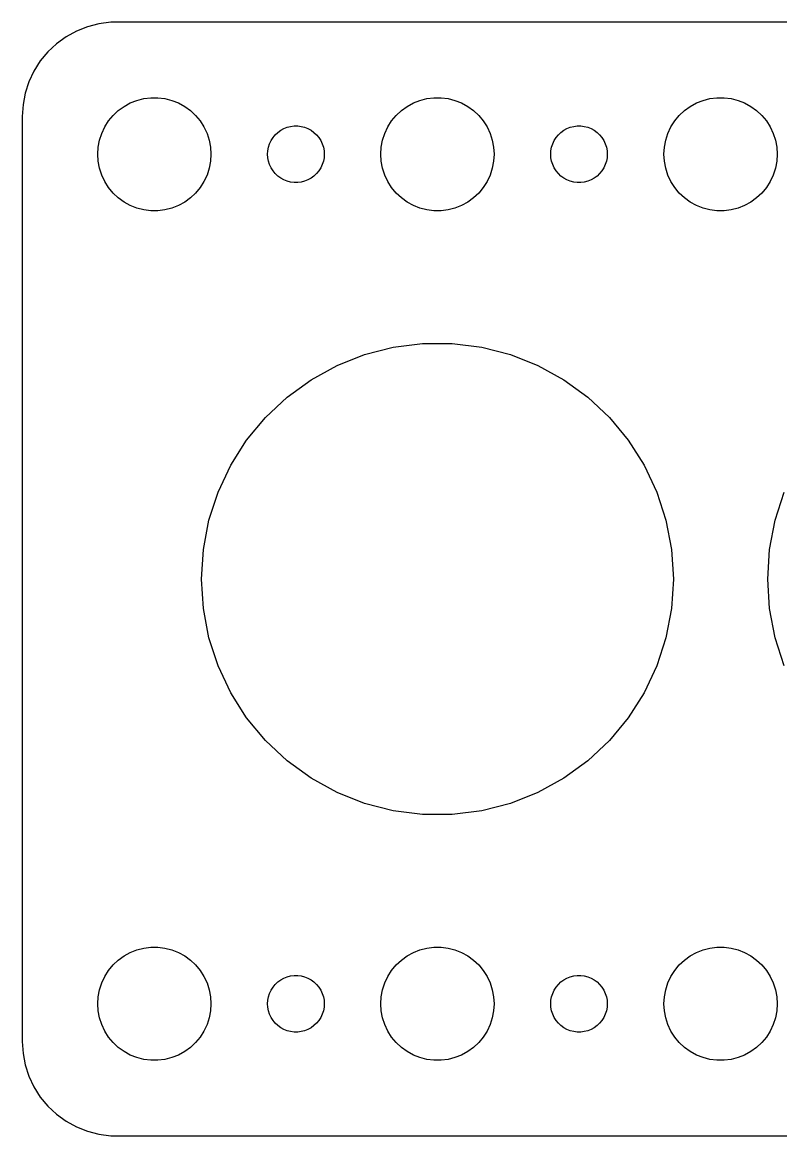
# Model space of a CAD drawing. Header units: metres. Extents: x -82 to 82, y -29 to 29.
# Drawn here: x -82 to -41.8, y -29.5 to 29.5 of the extents above; entities that cross this region are included whole.
import ezdxf

# ---------------------------------------------------------------- set-up
doc = ezdxf.new("R2010")
doc.units = ezdxf.units.M

msp = doc.modelspace()

# ---------------------------------------------------------------- linework, layer by layer
for p, q in [((-77.3139, 29.4901), (-77.9369, 29.4114)), ((77.3139, 29.4901), (-77.3139, 29.4901)), ((-79.1289, 29.0241), (-79.6791, 28.7216)), ((-78.5451, 29.2553), (-79.1289, 29.0241)), ((-77.9369, 29.4114), (-78.5451, 29.2553)), ((-80.1871, 28.3526), (-80.6448, 27.9227)), ((-79.6791, 28.7216), (-80.1871, 28.3526)), ((-80.6448, 27.9227), (-81.0451, 27.4389)), ((-81.0451, 27.4389), (-81.3815, 26.9088)), ((-81.3815, 26.9088), (-81.6489, 26.3406)), ((-81.6489, 26.3406), (-81.8429, 25.7434)), ((-81.8429, 25.7434), (-81.9606, 25.1267)), ((-75.927, 25.3532), (-75.5621, 25.4469)), ((-75.5621, 25.4469), (-75.1884, 25.4941)), ((-75.1884, 25.4941), (-74.8116, 25.4941)), ((-74.8116, 25.4941), (-74.4379, 25.4469)), ((-74.4379, 25.4469), (-74.073, 25.3532)), ((-60.927, 25.3532), (-60.5621, 25.4469)), ((-60.5621, 25.4469), (-60.1884, 25.4941)), ((-60.1884, 25.4941), (-59.8116, 25.4941)), ((-59.8116, 25.4941), (-59.4379, 25.4469)), ((-59.4379, 25.4469), (-59.0729, 25.3532)), ((-45.927, 25.3532), (-45.5621, 25.4469)), ((-45.5621, 25.4469), (-45.1884, 25.4941)), ((-45.1884, 25.4941), (-44.8116, 25.4941)), ((-44.8116, 25.4941), (-44.4379, 25.4469)), ((-44.4379, 25.4469), (-44.0729, 25.3532)), ((-81.9606, 25.1267), (-82, 24.5)), ((-77.1869, 24.5536), (-76.9123, 24.8115)), ((-76.9123, 24.8115), (-76.6075, 25.033)), ((-76.6075, 25.033), (-76.2773, 25.2145)), ((-76.2773, 25.2145), (-75.927, 25.3532)), ((-74.073, 25.3532), (-73.7227, 25.2145)), ((-73.7227, 25.2145), (-73.3925, 25.033)), ((-73.3925, 25.033), (-73.0877, 24.8115)), ((-73.0877, 24.8115), (-72.8131, 24.5536)), ((-62.1869, 24.5536), (-61.9123, 24.8115)), ((-61.9123, 24.8115), (-61.6075, 25.033)), ((-61.6075, 25.033), (-61.2773, 25.2145)), ((-61.2773, 25.2145), (-60.927, 25.3532)), ((-59.0729, 25.3532), (-58.7227, 25.2145)), ((-58.7227, 25.2145), (-58.3925, 25.033)), ((-58.3925, 25.033), (-58.0877, 24.8115)), ((-58.0877, 24.8115), (-57.8131, 24.5536)), ((-47.1869, 24.5536), (-46.9123, 24.8115)), ((-46.9123, 24.8115), (-46.6075, 25.033)), ((-46.6075, 25.033), (-46.2773, 25.2145)), ((-46.2773, 25.2145), (-45.927, 25.3532)), ((-44.0729, 25.3532), (-43.7227, 25.2145)), ((-43.7227, 25.2145), (-43.3925, 25.033)), ((-43.3925, 25.033), (-43.0877, 24.8115)), ((-43.0877, 24.8115), (-42.8131, 24.5536)), ((-82, 24.5), (-82, -24.5)), ((-77.6289, 23.9453), (-77.427, 24.2634)), ((-77.427, 24.2634), (-77.1869, 24.5536)), ((-72.8131, 24.5536), (-72.573, 24.2634)), ((-72.573, 24.2634), (-72.3711, 23.9453)), ((-62.6289, 23.9453), (-62.427, 24.2634)), ((-62.427, 24.2634), (-62.1869, 24.5536)), ((-57.8131, 24.5536), (-57.5729, 24.2634)), ((-57.5729, 24.2634), (-57.3711, 23.9453)), ((-47.6289, 23.9453), (-47.427, 24.2634)), ((-47.427, 24.2634), (-47.1869, 24.5536)), ((-42.8131, 24.5536), (-42.5729, 24.2634)), ((-42.5729, 24.2634), (-42.3711, 23.9453)), ((-77.9057, 23.2461), (-77.7893, 23.6044)), ((-77.7893, 23.6044), (-77.6289, 23.9453)), ((-72.3711, 23.9453), (-72.2107, 23.6044)), ((-72.2107, 23.6044), (-72.0943, 23.2461)), ((-68.5934, 23.5268), (-68.4561, 23.6558)), ((-68.4561, 23.6558), (-68.3037, 23.7665)), ((-68.3037, 23.7665), (-68.1387, 23.8572)), ((-68.1387, 23.8572), (-67.9635, 23.9266)), ((-67.9635, 23.9266), (-67.7811, 23.9734)), ((-67.7811, 23.9734), (-67.5942, 23.997)), ((-67.5942, 23.997), (-67.4058, 23.997)), ((-67.4058, 23.997), (-67.2189, 23.9734)), ((-67.2189, 23.9734), (-67.0365, 23.9266)), ((-67.0365, 23.9266), (-66.8613, 23.8572)), ((-66.8613, 23.8572), (-66.6963, 23.7665)), ((-66.6963, 23.7665), (-66.5439, 23.6558)), ((-66.5439, 23.6558), (-66.4065, 23.5268)), ((-62.9057, 23.2461), (-62.7893, 23.6044)), ((-62.7893, 23.6044), (-62.6289, 23.9453)), ((-57.3711, 23.9453), (-57.2107, 23.6044)), ((-57.2107, 23.6044), (-57.0942, 23.2461)), ((-53.5934, 23.5268), (-53.4561, 23.6558)), ((-53.4561, 23.6558), (-53.3037, 23.7665)), ((-53.3037, 23.7665), (-53.1387, 23.8572)), ((-53.1387, 23.8572), (-52.9635, 23.9266)), ((-52.9635, 23.9266), (-52.7811, 23.9734)), ((-52.7811, 23.9734), (-52.5942, 23.997)), ((-52.5942, 23.997), (-52.4058, 23.997)), ((-52.4058, 23.997), (-52.2189, 23.9734)), ((-52.2189, 23.9734), (-52.0365, 23.9266)), ((-52.0365, 23.9266), (-51.8613, 23.8572)), ((-51.8613, 23.8572), (-51.6963, 23.7665)), ((-51.6963, 23.7665), (-51.5439, 23.6558)), ((-51.5439, 23.6558), (-51.4065, 23.5268)), ((-47.9057, 23.2461), (-47.7893, 23.6044)), ((-47.7893, 23.6044), (-47.6289, 23.9453)), ((-42.3711, 23.9453), (-42.2107, 23.6044)), ((-42.2107, 23.6044), (-42.0942, 23.2461)), ((-77.9763, 22.876), (-77.9057, 23.2461)), ((-72.0943, 23.2461), (-72.0237, 22.876)), ((-68.9529, 22.873), (-68.8947, 23.0522)), ((-68.8947, 23.0522), (-68.8145, 23.2226)), ((-68.8145, 23.2226), (-68.7135, 23.3817)), ((-68.7135, 23.3817), (-68.5934, 23.5268)), ((-66.4065, 23.5268), (-66.2865, 23.3817)), ((-66.2865, 23.3817), (-66.1855, 23.2226)), ((-66.1855, 23.2226), (-66.1053, 23.0522)), ((-66.1053, 23.0522), (-66.0471, 22.873)), ((-62.9763, 22.876), (-62.9057, 23.2461)), ((-57.0942, 23.2461), (-57.0237, 22.876)), ((-53.9529, 22.873), (-53.8947, 23.0522)), ((-53.8947, 23.0522), (-53.8145, 23.2226)), ((-53.8145, 23.2226), (-53.7135, 23.3817)), ((-53.7135, 23.3817), (-53.5934, 23.5268)), ((-51.4065, 23.5268), (-51.2865, 23.3817)), ((-51.2865, 23.3817), (-51.1855, 23.2226)), ((-51.1855, 23.2226), (-51.1053, 23.0522)), ((-51.1053, 23.0522), (-51.0471, 22.873)), ((-47.9763, 22.876), (-47.9057, 23.2461)), ((-42.0942, 23.2461), (-42.0237, 22.876)), ((-78, 22.5), (-77.9763, 22.876)), ((-77.9763, 22.124), (-78, 22.5)), ((-72.0237, 22.876), (-72, 22.5)), ((-72, 22.5), (-72.0237, 22.124)), ((-69, 22.5), (-68.9882, 22.688)), ((-68.9882, 22.312), (-69, 22.5)), ((-68.9882, 22.688), (-68.9529, 22.873)), ((-66.0471, 22.873), (-66.0118, 22.688)), ((-66.0118, 22.688), (-66, 22.5)), ((-66, 22.5), (-66.0118, 22.312)), ((-63, 22.5), (-62.9763, 22.876)), ((-62.9763, 22.124), (-63, 22.5)), ((-57.0237, 22.876), (-57, 22.5)), ((-57, 22.5), (-57.0237, 22.124)), ((-54, 22.5), (-53.9882, 22.688)), ((-53.9882, 22.312), (-54, 22.5)), ((-53.9882, 22.688), (-53.9529, 22.873)), ((-51.0471, 22.873), (-51.0118, 22.688)), ((-51.0118, 22.688), (-51, 22.5)), ((-51, 22.5), (-51.0118, 22.312)), ((-48, 22.5), (-47.9763, 22.876)), ((-47.9763, 22.124), (-48, 22.5)), ((-42.0237, 22.876), (-42, 22.5)), ((-42, 22.5), (-42.0237, 22.124)), ((-77.9057, 21.7539), (-77.9763, 22.124)), ((-72.0237, 22.124), (-72.0943, 21.7539)), ((-68.9529, 22.127), (-68.9882, 22.312)), ((-68.8947, 21.9478), (-68.9529, 22.127)), ((-68.8145, 21.7774), (-68.8947, 21.9478)), ((-66.1053, 21.9478), (-66.1855, 21.7774)), ((-66.0471, 22.127), (-66.1053, 21.9478)), ((-66.0118, 22.312), (-66.0471, 22.127)), ((-62.9057, 21.7539), (-62.9763, 22.124)), ((-57.0237, 22.124), (-57.0942, 21.7539)), ((-53.9529, 22.127), (-53.9882, 22.312)), ((-53.8947, 21.9478), (-53.9529, 22.127)), ((-53.8145, 21.7774), (-53.8947, 21.9478)), ((-51.1053, 21.9478), (-51.1855, 21.7774)), ((-51.0471, 22.127), (-51.1053, 21.9478)), ((-51.0118, 22.312), (-51.0471, 22.127)), ((-47.9057, 21.7539), (-47.9763, 22.124)), ((-42.0237, 22.124), (-42.0942, 21.7539)), ((-77.7893, 21.3956), (-77.9057, 21.7539)), ((-77.6289, 21.0547), (-77.7893, 21.3956)), ((-72.2107, 21.3956), (-72.3711, 21.0547)), ((-72.0943, 21.7539), (-72.2107, 21.3956)), ((-68.7135, 21.6183), (-68.8145, 21.7774)), ((-68.5934, 21.4732), (-68.7135, 21.6183)), ((-68.4561, 21.3442), (-68.5934, 21.4732)), ((-68.3037, 21.2335), (-68.4561, 21.3442)), ((-68.1387, 21.1427), (-68.3037, 21.2335)), ((-66.6963, 21.2335), (-66.8613, 21.1427)), ((-66.5439, 21.3442), (-66.6963, 21.2335)), ((-66.4065, 21.4732), (-66.5439, 21.3442)), ((-66.2865, 21.6183), (-66.4065, 21.4732)), ((-66.1855, 21.7774), (-66.2865, 21.6183)), ((-62.7893, 21.3956), (-62.9057, 21.7539)), ((-62.6289, 21.0547), (-62.7893, 21.3956)), ((-57.2107, 21.3956), (-57.3711, 21.0547)), ((-57.0942, 21.7539), (-57.2107, 21.3956)), ((-53.7135, 21.6183), (-53.8145, 21.7774)), ((-53.5934, 21.4732), (-53.7135, 21.6183)), ((-53.4561, 21.3442), (-53.5934, 21.4732)), ((-53.3037, 21.2335), (-53.4561, 21.3442)), ((-53.1387, 21.1427), (-53.3037, 21.2335)), ((-51.6963, 21.2335), (-51.8613, 21.1427)), ((-51.5439, 21.3442), (-51.6963, 21.2335)), ((-51.4065, 21.4732), (-51.5439, 21.3442)), ((-51.2865, 21.6183), (-51.4065, 21.4732)), ((-51.1855, 21.7774), (-51.2865, 21.6183)), ((-47.7893, 21.3956), (-47.9057, 21.7539)), ((-47.6289, 21.0547), (-47.7893, 21.3956)), ((-42.2107, 21.3956), (-42.3711, 21.0547)), ((-42.0942, 21.7539), (-42.2107, 21.3956)), ((-77.427, 20.7366), (-77.6289, 21.0547)), ((-77.1869, 20.4464), (-77.427, 20.7366)), ((-72.573, 20.7366), (-72.8131, 20.4464)), ((-72.3711, 21.0547), (-72.573, 20.7366)), ((-67.9635, 21.0734), (-68.1387, 21.1427)), ((-67.7811, 21.0266), (-67.9635, 21.0734)), ((-67.5942, 21.003), (-67.7811, 21.0266)), ((-67.4058, 21.003), (-67.5942, 21.003)), ((-67.2189, 21.0266), (-67.4058, 21.003)), ((-67.0365, 21.0734), (-67.2189, 21.0266)), ((-66.8613, 21.1427), (-67.0365, 21.0734)), ((-62.427, 20.7366), (-62.6289, 21.0547)), ((-62.1869, 20.4464), (-62.427, 20.7366)), ((-57.5729, 20.7366), (-57.8131, 20.4464)), ((-57.3711, 21.0547), (-57.5729, 20.7366)), ((-52.9635, 21.0734), (-53.1387, 21.1427)), ((-52.7811, 21.0266), (-52.9635, 21.0734)), ((-52.5942, 21.003), (-52.7811, 21.0266)), ((-52.4058, 21.003), (-52.5942, 21.003)), ((-52.2189, 21.0266), (-52.4058, 21.003)), ((-52.0365, 21.0734), (-52.2189, 21.0266)), ((-51.8613, 21.1427), (-52.0365, 21.0734)), ((-47.427, 20.7366), (-47.6289, 21.0547)), ((-47.1869, 20.4464), (-47.427, 20.7366)), ((-42.5729, 20.7366), (-42.8131, 20.4464)), ((-42.3711, 21.0547), (-42.5729, 20.7366)), ((-76.9123, 20.1884), (-77.1869, 20.4464)), ((-76.6075, 19.967), (-76.9123, 20.1884)), ((-73.0877, 20.1884), (-73.3925, 19.967)), ((-72.8131, 20.4464), (-73.0877, 20.1884)), ((-61.9123, 20.1884), (-62.1869, 20.4464)), ((-61.6075, 19.967), (-61.9123, 20.1884)), ((-58.0877, 20.1884), (-58.3925, 19.967)), ((-57.8131, 20.4464), (-58.0877, 20.1884)), ((-46.9123, 20.1884), (-47.1869, 20.4464)), ((-46.6075, 19.967), (-46.9123, 20.1884)), ((-43.0877, 20.1884), (-43.3925, 19.967)), ((-42.8131, 20.4464), (-43.0877, 20.1884)), ((-76.2773, 19.7855), (-76.6075, 19.967)), ((-75.927, 19.6468), (-76.2773, 19.7855)), ((-75.5621, 19.5531), (-75.927, 19.6468)), ((-75.1884, 19.5059), (-75.5621, 19.5531)), ((-74.8116, 19.5059), (-75.1884, 19.5059)), ((-74.4379, 19.5531), (-74.8116, 19.5059)), ((-74.073, 19.6468), (-74.4379, 19.5531)), ((-73.7227, 19.7855), (-74.073, 19.6468)), ((-73.3925, 19.967), (-73.7227, 19.7855)), ((-61.2773, 19.7855), (-61.6075, 19.967)), ((-60.927, 19.6468), (-61.2773, 19.7855)), ((-60.5621, 19.5531), (-60.927, 19.6468)), ((-60.1884, 19.5059), (-60.5621, 19.5531)), ((-59.8116, 19.5059), (-60.1884, 19.5059)), ((-59.4379, 19.5531), (-59.8116, 19.5059)), ((-59.0729, 19.6468), (-59.4379, 19.5531)), ((-58.7227, 19.7855), (-59.0729, 19.6468)), ((-58.3925, 19.967), (-58.7227, 19.7855)), ((-46.2773, 19.7855), (-46.6075, 19.967)), ((-45.927, 19.6468), (-46.2773, 19.7855)), ((-45.5621, 19.5531), (-45.927, 19.6468)), ((-45.1884, 19.5059), (-45.5621, 19.5531)), ((-44.8116, 19.5059), (-45.1884, 19.5059)), ((-44.4379, 19.5531), (-44.8116, 19.5059)), ((-44.0729, 19.6468), (-44.4379, 19.5531)), ((-43.7227, 19.7855), (-44.0729, 19.6468)), ((-43.3925, 19.967), (-43.7227, 19.7855)), ((-62.3423, 12.2786), (-60.7849, 12.4753)), ((-60.7849, 12.4753), (-59.2151, 12.4753)), ((-59.2151, 12.4753), (-57.6577, 12.2786)), ((-65.3222, 11.3103), (-63.8627, 11.8882)), ((-63.8627, 11.8882), (-62.3423, 12.2786)), ((-57.6577, 12.2786), (-56.1373, 11.8882)), ((-56.1373, 11.8882), (-54.6777, 11.3103)), ((-66.6978, 10.5541), (-65.3222, 11.3103)), ((-54.6777, 11.3103), (-53.3022, 10.5541)), ((-67.9678, 9.63141), (-66.6978, 10.5541)), ((-53.3022, 10.5541), (-52.0322, 9.63141)), ((-69.1121, 8.55682), (-67.9678, 9.63141)), ((-52.0322, 9.63141), (-50.8879, 8.55682)), ((-70.1127, 7.34731), (-69.1121, 8.55682)), ((-50.8879, 8.55682), (-49.8873, 7.34731)), ((-70.9538, 6.02191), (-70.1127, 7.34731)), ((-49.8873, 7.34731), (-49.0462, 6.02191)), ((-71.6222, 4.60155), (-70.9538, 6.02191)), ((-49.0462, 6.02191), (-48.3778, 4.60155)), ((-72.1073, 3.10861), (-71.6222, 4.60155)), ((-48.3778, 4.60155), (-47.8927, 3.10861)), ((-42.1073, 3.10861), (-41.6222, 4.60155)), ((-72.4014, 1.56665), (-72.1073, 3.10861)), ((-47.8927, 3.10861), (-47.5986, 1.56665)), ((-42.4014, 1.56665), (-42.1073, 3.10861)), ((-72.5, 0), (-72.4014, 1.56665)), ((-47.5986, 1.56665), (-47.5, 0)), ((-42.5, 0), (-42.4014, 1.56665)), ((-72.4014, -1.56665), (-72.5, 0)), ((-47.5, 0), (-47.5986, -1.56665)), ((-42.4014, -1.56665), (-42.5, 0)), ((-72.1073, -3.10861), (-72.4014, -1.56665)), ((-47.5986, -1.56665), (-47.8927, -3.10861)), ((-42.1073, -3.10861), (-42.4014, -1.56665)), ((-71.6222, -4.60155), (-72.1073, -3.10861)), ((-47.8927, -3.10861), (-48.3778, -4.60155)), ((-41.6222, -4.60155), (-42.1073, -3.10861)), ((-70.9538, -6.02191), (-71.6222, -4.60155)), ((-48.3778, -4.60155), (-49.0462, -6.02191)), ((-70.1127, -7.34731), (-70.9538, -6.02191)), ((-49.0462, -6.02191), (-49.8873, -7.34731)), ((-69.1121, -8.55682), (-70.1127, -7.34731)), ((-49.8873, -7.34731), (-50.8879, -8.55682)), ((-67.9678, -9.63141), (-69.1121, -8.55682)), ((-50.8879, -8.55682), (-52.0322, -9.63141)), ((-66.6978, -10.5541), (-67.9678, -9.63141)), ((-52.0322, -9.63141), (-53.3022, -10.5541)), ((-65.3222, -11.3103), (-66.6978, -10.5541)), ((-53.3022, -10.5541), (-54.6777, -11.3103)), ((-63.8627, -11.8882), (-65.3222, -11.3103)), ((-54.6777, -11.3103), (-56.1373, -11.8882)), ((-62.3423, -12.2786), (-63.8627, -11.8882)), ((-60.7849, -12.4753), (-62.3423, -12.2786)), ((-57.6577, -12.2786), (-59.2151, -12.4753)), ((-56.1373, -11.8882), (-57.6577, -12.2786)), ((-59.2151, -12.4753), (-60.7849, -12.4753)), ((-76.9123, -20.1884), (-76.6075, -19.967)), ((-76.6075, -19.967), (-76.2773, -19.7855)), ((-76.2773, -19.7855), (-75.927, -19.6468)), ((-75.927, -19.6468), (-75.5621, -19.5531)), ((-75.5621, -19.5531), (-75.1884, -19.5059)), ((-75.1884, -19.5059), (-74.8116, -19.5059)), ((-74.8116, -19.5059), (-74.4379, -19.5531)), ((-74.4379, -19.5531), (-74.073, -19.6468)), ((-74.073, -19.6468), (-73.7227, -19.7855)), ((-73.7227, -19.7855), (-73.3925, -19.967)), ((-73.3925, -19.967), (-73.0877, -20.1884)), ((-61.9123, -20.1884), (-61.6075, -19.967)), ((-61.6075, -19.967), (-61.2773, -19.7855)), ((-61.2773, -19.7855), (-60.927, -19.6468)), ((-60.927, -19.6468), (-60.5621, -19.5531)), ((-60.5621, -19.5531), (-60.1884, -19.5059)), ((-60.1884, -19.5059), (-59.8116, -19.5059)), ((-59.8116, -19.5059), (-59.4379, -19.5531)), ((-59.4379, -19.5531), (-59.0729, -19.6468)), ((-59.0729, -19.6468), (-58.7227, -19.7855)), ((-58.7227, -19.7855), (-58.3925, -19.967)), ((-58.3925, -19.967), (-58.0877, -20.1884)), ((-46.9123, -20.1884), (-46.6075, -19.967)), ((-46.6075, -19.967), (-46.2773, -19.7855)), ((-46.2773, -19.7855), (-45.927, -19.6468)), ((-45.927, -19.6468), (-45.5621, -19.5531)), ((-45.5621, -19.5531), (-45.1884, -19.5059)), ((-45.1884, -19.5059), (-44.8116, -19.5059)), ((-44.8116, -19.5059), (-44.4379, -19.5531)), ((-44.4379, -19.5531), (-44.0729, -19.6468)), ((-44.0729, -19.6468), (-43.7227, -19.7855)), ((-43.7227, -19.7855), (-43.3925, -19.967)), ((-43.3925, -19.967), (-43.0877, -20.1884)), ((-77.427, -20.7366), (-77.1869, -20.4464)), ((-77.1869, -20.4464), (-76.9123, -20.1884)), ((-73.0877, -20.1884), (-72.8131, -20.4464)), ((-72.8131, -20.4464), (-72.573, -20.7366)), ((-62.427, -20.7366), (-62.1869, -20.4464)), ((-62.1869, -20.4464), (-61.9123, -20.1884)), ((-58.0877, -20.1884), (-57.8131, -20.4464)), ((-57.8131, -20.4464), (-57.5729, -20.7366)), ((-47.427, -20.7366), (-47.1869, -20.4464)), ((-47.1869, -20.4464), (-46.9123, -20.1884)), ((-43.0877, -20.1884), (-42.8131, -20.4464)), ((-42.8131, -20.4464), (-42.5729, -20.7366)), ((-77.7893, -21.3956), (-77.6289, -21.0547)), ((-77.6289, -21.0547), (-77.427, -20.7366)), ((-72.573, -20.7366), (-72.3711, -21.0547)), ((-72.3711, -21.0547), (-72.2107, -21.3956)), ((-68.3037, -21.2335), (-68.1387, -21.1427)), ((-68.1387, -21.1427), (-67.9635, -21.0734)), ((-67.9635, -21.0734), (-67.7811, -21.0266)), ((-67.7811, -21.0266), (-67.5942, -21.003)), ((-67.5942, -21.003), (-67.4058, -21.003)), ((-67.4058, -21.003), (-67.2189, -21.0266)), ((-67.2189, -21.0266), (-67.0365, -21.0734)), ((-67.0365, -21.0734), (-66.8613, -21.1427)), ((-66.8613, -21.1427), (-66.6963, -21.2335)), ((-62.7893, -21.3956), (-62.6289, -21.0547)), ((-62.6289, -21.0547), (-62.427, -20.7366)), ((-57.5729, -20.7366), (-57.3711, -21.0547)), ((-57.3711, -21.0547), (-57.2107, -21.3956)), ((-53.3037, -21.2335), (-53.1387, -21.1427)), ((-53.1387, -21.1427), (-52.9635, -21.0734)), ((-52.9635, -21.0734), (-52.7811, -21.0266)), ((-52.7811, -21.0266), (-52.5942, -21.003)), ((-52.5942, -21.003), (-52.4058, -21.003)), ((-52.4058, -21.003), (-52.2189, -21.0266)), ((-52.2189, -21.0266), (-52.0365, -21.0734)), ((-52.0365, -21.0734), (-51.8613, -21.1427)), ((-51.8613, -21.1427), (-51.6963, -21.2335)), ((-47.7893, -21.3956), (-47.6289, -21.0547)), ((-47.6289, -21.0547), (-47.427, -20.7366)), ((-42.5729, -20.7366), (-42.3711, -21.0547)), ((-42.3711, -21.0547), (-42.2107, -21.3956)), ((-77.9763, -22.124), (-77.9057, -21.7539)), ((-77.9057, -21.7539), (-77.7893, -21.3956)), ((-72.2107, -21.3956), (-72.0943, -21.7539)), ((-72.0943, -21.7539), (-72.0237, -22.124)), ((-68.8947, -21.9478), (-68.8145, -21.7774)), ((-68.8145, -21.7774), (-68.7135, -21.6183)), ((-68.7135, -21.6183), (-68.5934, -21.4732)), ((-68.5934, -21.4732), (-68.4561, -21.3442)), ((-68.4561, -21.3442), (-68.3037, -21.2335)), ((-66.6963, -21.2335), (-66.5439, -21.3442)), ((-66.5439, -21.3442), (-66.4065, -21.4732)), ((-66.4065, -21.4732), (-66.2865, -21.6183)), ((-66.2865, -21.6183), (-66.1855, -21.7774)), ((-66.1855, -21.7774), (-66.1053, -21.9478)), ((-62.9763, -22.124), (-62.9057, -21.7539)), ((-62.9057, -21.7539), (-62.7893, -21.3956)), ((-57.2107, -21.3956), (-57.0942, -21.7539)), ((-57.0942, -21.7539), (-57.0237, -22.124)), ((-53.8947, -21.9478), (-53.8145, -21.7774)), ((-53.8145, -21.7774), (-53.7135, -21.6183)), ((-53.7135, -21.6183), (-53.5934, -21.4732)), ((-53.5934, -21.4732), (-53.4561, -21.3442)), ((-53.4561, -21.3442), (-53.3037, -21.2335)), ((-51.6963, -21.2335), (-51.5439, -21.3442)), ((-51.5439, -21.3442), (-51.4065, -21.4732)), ((-51.4065, -21.4732), (-51.2865, -21.6183)), ((-51.2865, -21.6183), (-51.1855, -21.7774)), ((-51.1855, -21.7774), (-51.1053, -21.9478)), ((-47.9763, -22.124), (-47.9057, -21.7539)), ((-47.9057, -21.7539), (-47.7893, -21.3956)), ((-42.2107, -21.3956), (-42.0942, -21.7539)), ((-42.0942, -21.7539), (-42.0237, -22.124)), ((-78, -22.5), (-77.9763, -22.124)), ((-72.0237, -22.124), (-72, -22.5)), ((-69, -22.5), (-68.9882, -22.312)), ((-68.9882, -22.312), (-68.9529, -22.127)), ((-68.9529, -22.127), (-68.8947, -21.9478)), ((-66.1053, -21.9478), (-66.0471, -22.127)), ((-66.0471, -22.127), (-66.0118, -22.312)), ((-66.0118, -22.312), (-66, -22.5)), ((-63, -22.5), (-62.9763, -22.124)), ((-57.0237, -22.124), (-57, -22.5)), ((-54, -22.5), (-53.9882, -22.312)), ((-53.9882, -22.312), (-53.9529, -22.127)), ((-53.9529, -22.127), (-53.8947, -21.9478)), ((-51.1053, -21.9478), (-51.0471, -22.127)), ((-51.0471, -22.127), (-51.0118, -22.312)), ((-51.0118, -22.312), (-51, -22.5)), ((-48, -22.5), (-47.9763, -22.124)), ((-42.0237, -22.124), (-42, -22.5)), ((-77.9763, -22.876), (-78, -22.5)), ((-77.9057, -23.2461), (-77.9763, -22.876)), ((-72.0237, -22.876), (-72.0943, -23.2461)), ((-72, -22.5), (-72.0237, -22.876)), ((-68.9882, -22.688), (-69, -22.5)), ((-68.9529, -22.873), (-68.9882, -22.688)), ((-68.8947, -23.0522), (-68.9529, -22.873)), ((-66.0471, -22.873), (-66.1053, -23.0522)), ((-66.0118, -22.688), (-66.0471, -22.873)), ((-66, -22.5), (-66.0118, -22.688)), ((-62.9763, -22.876), (-63, -22.5)), ((-62.9057, -23.2461), (-62.9763, -22.876)), ((-57.0237, -22.876), (-57.0942, -23.2461)), ((-57, -22.5), (-57.0237, -22.876)), ((-53.9882, -22.688), (-54, -22.5)), ((-53.9529, -22.873), (-53.9882, -22.688)), ((-53.8947, -23.0522), (-53.9529, -22.873)), ((-51.0471, -22.873), (-51.1053, -23.0522)), ((-51.0118, -22.688), (-51.0471, -22.873)), ((-51, -22.5), (-51.0118, -22.688)), ((-47.9763, -22.876), (-48, -22.5)), ((-47.9057, -23.2461), (-47.9763, -22.876)), ((-42.0237, -22.876), (-42.0942, -23.2461)), ((-42, -22.5), (-42.0237, -22.876)), ((-77.7893, -23.6044), (-77.9057, -23.2461)), ((-72.0943, -23.2461), (-72.2107, -23.6044)), ((-68.8145, -23.2226), (-68.8947, -23.0522)), ((-68.7135, -23.3817), (-68.8145, -23.2226)), ((-68.5934, -23.5268), (-68.7135, -23.3817)), ((-68.4561, -23.6558), (-68.5934, -23.5268)), ((-66.4065, -23.5268), (-66.5439, -23.6558)), ((-66.2865, -23.3817), (-66.4065, -23.5268)), ((-66.1855, -23.2226), (-66.2865, -23.3817)), ((-66.1053, -23.0522), (-66.1855, -23.2226)), ((-62.7893, -23.6044), (-62.9057, -23.2461)), ((-57.0942, -23.2461), (-57.2107, -23.6044)), ((-53.8145, -23.2226), (-53.8947, -23.0522)), ((-53.7135, -23.3817), (-53.8145, -23.2226)), ((-53.5934, -23.5268), (-53.7135, -23.3817)), ((-53.4561, -23.6558), (-53.5934, -23.5268)), ((-51.4065, -23.5268), (-51.5439, -23.6558)), ((-51.2865, -23.3817), (-51.4065, -23.5268)), ((-51.1855, -23.2226), (-51.2865, -23.3817)), ((-51.1053, -23.0522), (-51.1855, -23.2226)), ((-47.7893, -23.6044), (-47.9057, -23.2461)), ((-42.0942, -23.2461), (-42.2107, -23.6044)), ((-77.6289, -23.9453), (-77.7893, -23.6044)), ((-77.427, -24.2634), (-77.6289, -23.9453)), ((-72.3711, -23.9453), (-72.573, -24.2634)), ((-72.2107, -23.6044), (-72.3711, -23.9453)), ((-68.3037, -23.7665), (-68.4561, -23.6558)), ((-68.1387, -23.8572), (-68.3037, -23.7665)), ((-67.9635, -23.9266), (-68.1387, -23.8572)), ((-67.7811, -23.9734), (-67.9635, -23.9266)), ((-67.5942, -23.997), (-67.7811, -23.9734)), ((-67.4058, -23.997), (-67.5942, -23.997)), ((-67.2189, -23.9734), (-67.4058, -23.997)), ((-67.0365, -23.9266), (-67.2189, -23.9734)), ((-66.8613, -23.8572), (-67.0365, -23.9266)), ((-66.6963, -23.7665), (-66.8613, -23.8572)), ((-66.5439, -23.6558), (-66.6963, -23.7665)), ((-62.6289, -23.9453), (-62.7893, -23.6044)), ((-62.427, -24.2634), (-62.6289, -23.9453)), ((-57.3711, -23.9453), (-57.5729, -24.2634)), ((-57.2107, -23.6044), (-57.3711, -23.9453)), ((-53.3037, -23.7665), (-53.4561, -23.6558)), ((-53.1387, -23.8572), (-53.3037, -23.7665)), ((-52.9635, -23.9266), (-53.1387, -23.8572)), ((-52.7811, -23.9734), (-52.9635, -23.9266)), ((-52.5942, -23.997), (-52.7811, -23.9734)), ((-52.4058, -23.997), (-52.5942, -23.997)), ((-52.2189, -23.9734), (-52.4058, -23.997)), ((-52.0365, -23.9266), (-52.2189, -23.9734)), ((-51.8613, -23.8572), (-52.0365, -23.9266)), ((-51.6963, -23.7665), (-51.8613, -23.8572)), ((-51.5439, -23.6558), (-51.6963, -23.7665)), ((-47.6289, -23.9453), (-47.7893, -23.6044)), ((-47.427, -24.2634), (-47.6289, -23.9453)), ((-42.3711, -23.9453), (-42.5729, -24.2634)), ((-42.2107, -23.6044), (-42.3711, -23.9453)), ((-82, -24.5), (-81.9606, -25.1267)), ((-77.1869, -24.5536), (-77.427, -24.2634)), ((-76.9123, -24.8115), (-77.1869, -24.5536)), ((-72.8131, -24.5536), (-73.0877, -24.8115)), ((-72.573, -24.2634), (-72.8131, -24.5536)), ((-62.1869, -24.5536), (-62.427, -24.2634)), ((-61.9123, -24.8115), (-62.1869, -24.5536)), ((-57.8131, -24.5536), (-58.0877, -24.8115)), ((-57.5729, -24.2634), (-57.8131, -24.5536)), ((-47.1869, -24.5536), (-47.427, -24.2634)), ((-46.9123, -24.8115), (-47.1869, -24.5536)), ((-42.8131, -24.5536), (-43.0877, -24.8115)), ((-42.5729, -24.2634), (-42.8131, -24.5536)), ((-81.9606, -25.1267), (-81.8429, -25.7434)), ((-76.6075, -25.033), (-76.9123, -24.8115)), ((-76.2773, -25.2145), (-76.6075, -25.033)), ((-75.927, -25.3532), (-76.2773, -25.2145)), ((-75.5621, -25.4469), (-75.927, -25.3532)), ((-74.073, -25.3532), (-74.4379, -25.4469)), ((-73.7227, -25.2145), (-74.073, -25.3532)), ((-73.3925, -25.033), (-73.7227, -25.2145)), ((-73.0877, -24.8115), (-73.3925, -25.033)), ((-61.6075, -25.033), (-61.9123, -24.8115)), ((-61.2773, -25.2145), (-61.6075, -25.033)), ((-60.927, -25.3532), (-61.2773, -25.2145)), ((-60.5621, -25.4469), (-60.927, -25.3532)), ((-59.0729, -25.3532), (-59.4379, -25.4469)), ((-58.7227, -25.2145), (-59.0729, -25.3532)), ((-58.3925, -25.033), (-58.7227, -25.2145)), ((-58.0877, -24.8115), (-58.3925, -25.033)), ((-46.6075, -25.033), (-46.9123, -24.8115)), ((-46.2773, -25.2145), (-46.6075, -25.033)), ((-45.927, -25.3532), (-46.2773, -25.2145)), ((-45.5621, -25.4469), (-45.927, -25.3532)), ((-44.0729, -25.3532), (-44.4379, -25.4469)), ((-43.7227, -25.2145), (-44.0729, -25.3532)), ((-43.3925, -25.033), (-43.7227, -25.2145)), ((-43.0877, -24.8115), (-43.3925, -25.033)), ((-81.8429, -25.7434), (-81.6489, -26.3406)), ((-75.1884, -25.4941), (-75.5621, -25.4469)), ((-74.8116, -25.4941), (-75.1884, -25.4941)), ((-74.4379, -25.4469), (-74.8116, -25.4941)), ((-60.1884, -25.4941), (-60.5621, -25.4469)), ((-59.8116, -25.4941), (-60.1884, -25.4941)), ((-59.4379, -25.4469), (-59.8116, -25.4941)), ((-45.1884, -25.4941), (-45.5621, -25.4469)), ((-44.8116, -25.4941), (-45.1884, -25.4941)), ((-44.4379, -25.4469), (-44.8116, -25.4941)), ((-81.6489, -26.3406), (-81.3815, -26.9088)), ((-81.3815, -26.9088), (-81.0451, -27.4389)), ((-81.0451, -27.4389), (-80.6448, -27.9227)), ((-80.6448, -27.9227), (-80.1871, -28.3526)), ((-80.1871, -28.3526), (-79.6791, -28.7216)), ((-79.6791, -28.7216), (-79.1289, -29.0241)), ((-79.1289, -29.0241), (-78.5451, -29.2553)), ((-78.5451, -29.2553), (-77.9369, -29.4114)), ((-77.9369, -29.4114), (-77.3139, -29.4901)), ((-77.3139, -29.4901), (77.3139, -29.4901))]:
    msp.add_line(p, q)

doc.saveas('drawing.dxf')
